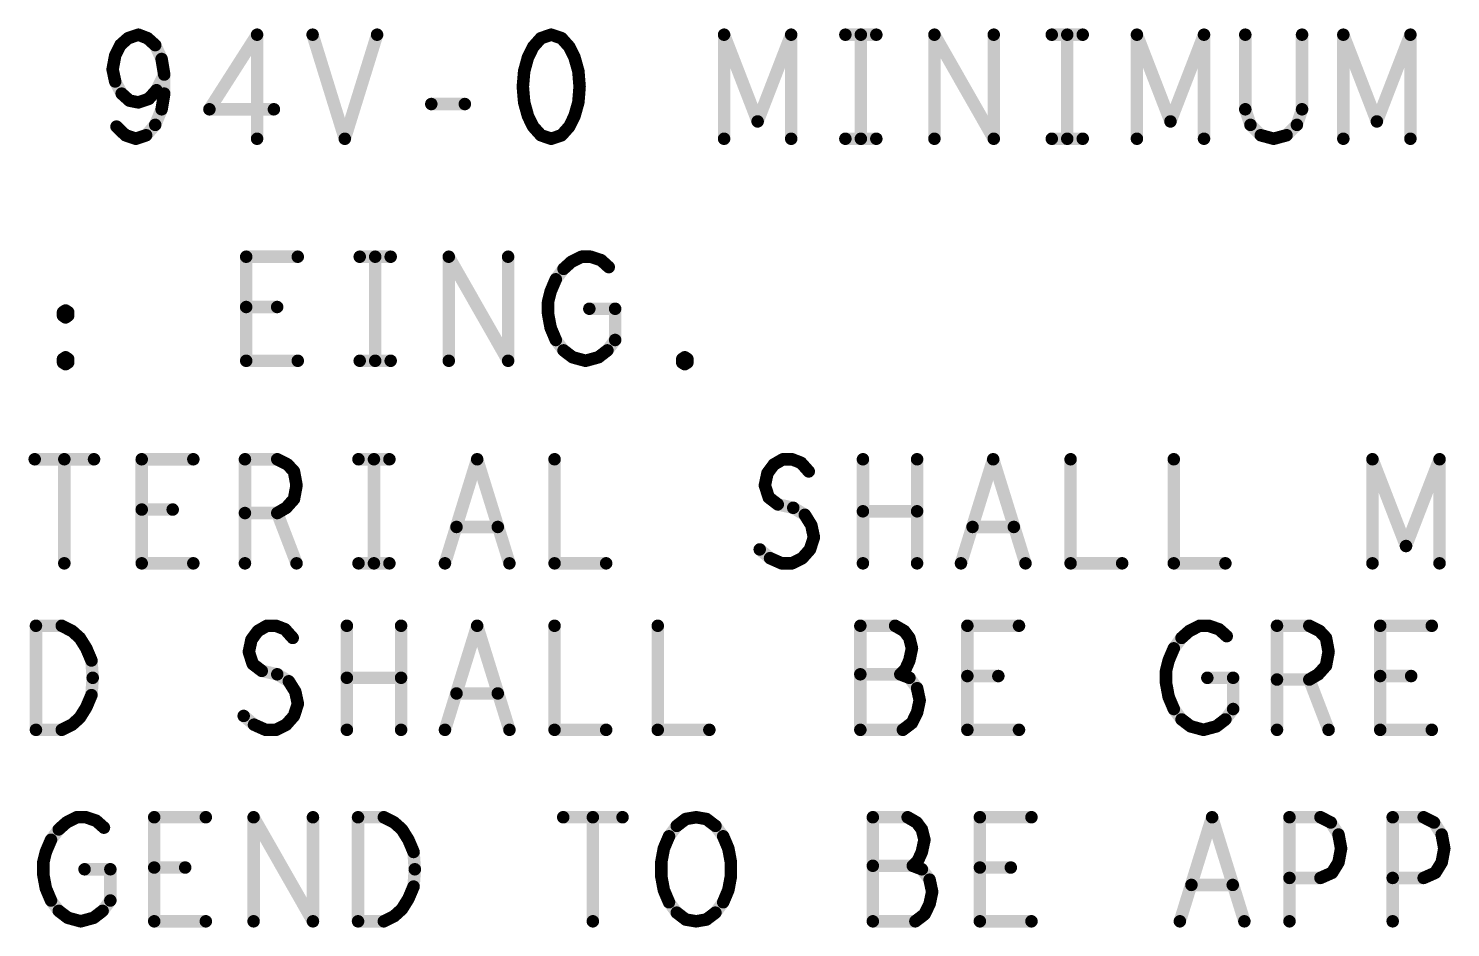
# Model space of a CAD drawing. Extents: x -14.2 to 19.9, y -5.2 to 16.9.
# Drawn here: x -9.774 to -8.066, y 13.299 to 14.379 of the extents above; entities that cross this region are included whole.
import ezdxf

# ---------------------------------------------------------------- set-up
doc = ezdxf.new("R2010")
doc.units = 0
doc.layers.get('0').update_dxf_attribs({"linetype": 'CONTINUOUS'})
doc.layers.add('FAB', color=2, linetype='CONTINUOUS')

# ---------------------------------------------------------------- blocks, each defined once
blk = doc.blocks.new('ROUND_105')
at = {"const_width": 0.0075}
blk.add_lwpolyline([(-0.00375, 0, 1), (0.00375, 0, 1)], format="xyb", close=True, dxfattribs=at)

msp = doc.modelspace()

# ---------------------------------------------------------------- linework, layer by layer
at = {"layer": 'FAB', "const_width": 0.015}
for points in [[(-9.6545, 14.3676), (-9.6638, 14.3593)], [(-9.6421, 14.3718), (-9.6545, 14.3676)], [(-9.6312, 14.3676), (-9.6421, 14.3718)], [(-9.6219, 14.3593), (-9.6312, 14.3676)], [(-9.4995, 14.3718), (-9.5568, 14.2822)], [(-9.4995, 14.2468), (-9.4995, 14.3718)], [(-9.4328, 14.3718), (-9.3941, 14.2468)], [(-9.3941, 14.2468), (-9.3553, 14.3718)], [(-9.1585, 14.3676), (-9.1678, 14.3572)], [(-9.1461, 14.3718), (-9.1585, 14.3676)], [(-9.1337, 14.3676), (-9.1461, 14.3718)], [(-9.1244, 14.3572), (-9.1337, 14.3676)], [(-8.9384, 14.2468), (-8.9384, 14.3718)], [(-8.9384, 14.3718), (-8.8981, 14.2676)], [(-8.8981, 14.2676), (-8.8578, 14.3718)], [(-8.8578, 14.3718), (-8.8578, 14.2468)], [(-8.7927, 14.3718), (-8.7555, 14.3718)], [(-8.7741, 14.3718), (-8.7741, 14.2468)], [(-8.6857, 14.2468), (-8.6857, 14.3718)], [(-8.6857, 14.3718), (-8.6144, 14.2468)], [(-8.6144, 14.2468), (-8.6144, 14.3718)], [(-8.5447, 14.3718), (-8.5075, 14.3718)], [(-8.5261, 14.3718), (-8.5261, 14.2468)], [(-8.4424, 14.2468), (-8.4424, 14.3718)], [(-8.4424, 14.3718), (-8.4021, 14.2676)], [(-8.4021, 14.2676), (-8.3618, 14.3718)], [(-8.3618, 14.3718), (-8.3618, 14.2468)], [(-8.3122, 14.3718), (-8.3122, 14.2822)], [(-8.244, 14.2822), (-8.244, 14.3718)], [(-8.1944, 14.2468), (-8.1944, 14.3718)], [(-8.1944, 14.3718), (-8.1541, 14.2676)], [(-8.1541, 14.2676), (-8.1138, 14.3718)], [(-8.1138, 14.3718), (-8.1138, 14.2468)], [(-9.67, 14.3468), (-9.6731, 14.3301)], [(-9.6638, 14.3593), (-9.67, 14.3468)], [(-9.6142, 14.3426), (-9.6219, 14.3593)], [(-9.1678, 14.3572), (-9.174, 14.3447)], [(-9.1182, 14.3447), (-9.1244, 14.3572)], [(-9.6731, 14.3301), (-9.67, 14.3156)], [(-9.6111, 14.3239), (-9.6142, 14.3426)], [(-9.174, 14.3447), (-9.1786, 14.328)], [(-9.1135, 14.328), (-9.1182, 14.3447)], [(-9.67, 14.3156), (-9.6622, 14.301)], [(-9.6204, 14.3051), (-9.6111, 14.3239)], [(-9.6111, 14.301), (-9.6111, 14.3239)], [(-9.1786, 14.328), (-9.1802, 14.3093)], [(-9.112, 14.3093), (-9.1135, 14.328)], [(-9.6622, 14.301), (-9.6529, 14.2926)], [(-9.6421, 14.2905), (-9.6297, 14.2947)], [(-9.6297, 14.2947), (-9.6204, 14.3051)], [(-9.6142, 14.2822), (-9.6111, 14.301)], [(-9.1802, 14.3093), (-9.1786, 14.2905)], [(-9.1135, 14.2905), (-9.112, 14.3093)], [(-9.6529, 14.2926), (-9.6421, 14.2905)], [(-9.6219, 14.2635), (-9.6142, 14.2822)], [(-9.5568, 14.2822), (-9.4793, 14.2822)], [(-9.2902, 14.2885), (-9.2499, 14.2885)], [(-9.1786, 14.2905), (-9.174, 14.2739)], [(-9.1182, 14.2739), (-9.1135, 14.2905)], [(-8.3122, 14.2822), (-8.306, 14.2635)], [(-8.2502, 14.2635), (-8.244, 14.2822)], [(-9.6684, 14.2614), (-9.6576, 14.251)], [(-9.6328, 14.251), (-9.6219, 14.2635)], [(-9.174, 14.2739), (-9.1678, 14.2614)], [(-9.1678, 14.2614), (-9.1585, 14.251)], [(-9.1337, 14.251), (-9.1244, 14.2614)], [(-9.1244, 14.2614), (-9.1182, 14.2739)], [(-8.306, 14.2635), (-8.2936, 14.251)], [(-8.2626, 14.251), (-8.2502, 14.2635)], [(-9.6576, 14.251), (-9.6452, 14.2468)], [(-9.6452, 14.2468), (-9.6328, 14.251)], [(-9.1585, 14.251), (-9.1461, 14.2468)], [(-9.1461, 14.2468), (-9.1337, 14.251)], [(-8.7927, 14.2468), (-8.7555, 14.2468)], [(-8.5447, 14.2468), (-8.5075, 14.2468)], [(-8.2936, 14.251), (-8.2781, 14.2468)], [(-8.2781, 14.2468), (-8.2626, 14.251)], [(-9.5126, 13.9801), (-9.5126, 14.1051)], [(-9.5126, 14.1051), (-9.4506, 14.1051)], [(-9.3762, 14.1051), (-9.339, 14.1051)], [(-9.3576, 14.1051), (-9.3576, 13.9801)], [(-9.2692, 13.9801), (-9.2692, 14.1051)], [(-9.2692, 14.1051), (-9.1979, 13.9801)], [(-9.1979, 13.9801), (-9.1979, 14.1051)], [(-9.1406, 14.078), (-9.1313, 14.0905)], [(-9.1313, 14.0905), (-9.122, 14.0989)], [(-9.122, 14.0989), (-9.1096, 14.1051)], [(-9.1096, 14.1051), (-9.0987, 14.1051)], [(-9.0987, 14.1051), (-9.0863, 14.101)], [(-9.0863, 14.101), (-9.077, 14.0926)], [(-9.1468, 14.0635), (-9.1406, 14.078)], [(-9.1499, 14.051), (-9.1468, 14.0635)], [(-9.7327, 14.0385), (-9.7296, 14.0405)], [(-9.7327, 14.0343), (-9.7327, 14.0385)], [(-9.7296, 14.0405), (-9.7265, 14.0385)], [(-9.7265, 14.0385), (-9.7265, 14.0343)], [(-9.4754, 14.0447), (-9.5126, 14.0447)], [(-9.1499, 14.0364), (-9.1499, 14.051)], [(-9.1003, 14.0426), (-9.0693, 14.0426)], [(-9.0693, 14.0426), (-9.0693, 14.0051)], [(-9.7296, 14.0322), (-9.7327, 14.0343)], [(-9.7265, 14.0343), (-9.7296, 14.0322)], [(-9.1468, 14.0197), (-9.1499, 14.0364)], [(-9.1406, 14.0051), (-9.1468, 14.0197)], [(-9.1313, 13.9926), (-9.1406, 14.0051)], [(-9.0693, 14.0051), (-9.0786, 13.9926)], [(-9.1204, 13.9843), (-9.1313, 13.9926)], [(-9.0786, 13.9926), (-9.0894, 13.9843)], [(-9.7327, 13.9822), (-9.7296, 13.9843)], [(-9.7327, 13.978), (-9.7327, 13.9822)], [(-9.7296, 13.976), (-9.7327, 13.978)], [(-9.7296, 13.9843), (-9.7265, 13.9822)], [(-9.7265, 13.978), (-9.7296, 13.976)], [(-9.7265, 13.9822), (-9.7265, 13.978)], [(-9.4506, 13.9801), (-9.5126, 13.9801)], [(-9.3762, 13.9801), (-9.339, 13.9801)], [(-9.1049, 13.9801), (-9.1204, 13.9843)], [(-9.0894, 13.9843), (-9.1049, 13.9801)], [(-8.9887, 13.9822), (-8.9856, 13.9843)], [(-8.9887, 13.978), (-8.9887, 13.9822)], [(-8.9856, 13.976), (-8.9887, 13.978)], [(-8.9856, 13.9843), (-8.9825, 13.9822)], [(-8.9825, 13.978), (-8.9856, 13.976)], [(-8.9825, 13.9822), (-8.9825, 13.978)], [(-9.7667, 13.8618), (-9.6954, 13.8618)], [(-9.7311, 13.8618), (-9.7311, 13.7368)], [(-9.6381, 13.7368), (-9.6381, 13.8618)], [(-9.6381, 13.8618), (-9.5761, 13.8618)], [(-9.5141, 13.7368), (-9.5141, 13.8618)], [(-9.5141, 13.8618), (-9.4753, 13.8618)], [(-9.4753, 13.8618), (-9.4629, 13.8555)], [(-9.4629, 13.8555), (-9.4552, 13.8472)], [(-9.3777, 13.8618), (-9.3405, 13.8618)], [(-9.3591, 13.8618), (-9.3591, 13.7368)], [(-9.2738, 13.7368), (-9.2351, 13.8618)], [(-9.2351, 13.8618), (-9.1963, 13.7368)], [(-9.1421, 13.8618), (-9.1421, 13.7368)], [(-8.8863, 13.8451), (-8.8786, 13.8555)], [(-8.8786, 13.8555), (-8.8677, 13.8618)], [(-8.8677, 13.8618), (-8.8569, 13.8618)], [(-8.8569, 13.8618), (-8.846, 13.8576)], [(-8.846, 13.8576), (-8.8367, 13.8472)], [(-8.7716, 13.7368), (-8.7716, 13.8618)], [(-8.7065, 13.8618), (-8.7065, 13.7368)], [(-8.6538, 13.7368), (-8.6151, 13.8618)], [(-8.6151, 13.8618), (-8.5763, 13.7368)], [(-8.5221, 13.8618), (-8.5221, 13.7368)], [(-8.3981, 13.8618), (-8.3981, 13.7368)], [(-8.1594, 13.7368), (-8.1594, 13.8618)], [(-8.1594, 13.8618), (-8.1191, 13.7576)], [(-8.1191, 13.7576), (-8.0788, 13.8618)], [(-8.0788, 13.8618), (-8.0788, 13.7368)], [(-9.4552, 13.8472), (-9.4521, 13.8305)], [(-8.8894, 13.8305), (-8.8863, 13.8451)], [(-9.4521, 13.8305), (-9.4552, 13.8139)], [(-8.8848, 13.816), (-8.8894, 13.8305)], [(-8.8739, 13.8076), (-8.8848, 13.816)], [(-9.6009, 13.8014), (-9.6381, 13.8014)], [(-9.4645, 13.8035), (-9.4753, 13.7972)], [(-9.4552, 13.8139), (-9.4645, 13.8035)], [(-8.8553, 13.8035), (-8.8739, 13.8076)], [(-8.8414, 13.7951), (-8.8553, 13.8035)], [(-8.7065, 13.7993), (-8.7716, 13.7993)], [(-9.4753, 13.7972), (-9.5141, 13.7972)], [(-9.4753, 13.7972), (-9.4521, 13.7368)], [(-8.8336, 13.7826), (-8.8414, 13.7951)], [(-8.8305, 13.7681), (-8.8336, 13.7826)], [(-9.2103, 13.7805), (-9.2599, 13.7805)], [(-8.8352, 13.7535), (-8.8305, 13.7681)], [(-8.5903, 13.7805), (-8.6399, 13.7805)], [(-8.8956, 13.7535), (-8.8832, 13.743)], [(-8.8445, 13.743), (-8.8352, 13.7535)], [(-9.5761, 13.7368), (-9.6381, 13.7368)], [(-9.3777, 13.7368), (-9.3405, 13.7368)], [(-9.1421, 13.7368), (-9.0801, 13.7368)], [(-8.8832, 13.743), (-8.8693, 13.7368)], [(-8.8693, 13.7368), (-8.8569, 13.7368)], [(-8.8569, 13.7368), (-8.8445, 13.743)], [(-8.5221, 13.7368), (-8.4601, 13.7368)], [(-8.3981, 13.7368), (-8.3361, 13.7368)], [(-9.7652, 13.5368), (-9.7652, 13.6618)], [(-9.7652, 13.6618), (-9.7342, 13.6618)], [(-9.7342, 13.6618), (-9.7218, 13.6555)], [(-9.4986, 13.6555), (-9.4877, 13.6618)], [(-9.4877, 13.6618), (-9.4769, 13.6618)], [(-9.4769, 13.6618), (-9.466, 13.6576)], [(-9.3916, 13.5368), (-9.3916, 13.6618)], [(-9.3265, 13.6618), (-9.3265, 13.5368)], [(-9.2738, 13.5368), (-9.2351, 13.6618)], [(-9.2351, 13.6618), (-9.1963, 13.5368)], [(-9.1421, 13.6618), (-9.1421, 13.5368)], [(-9.0181, 13.6618), (-9.0181, 13.5368)], [(-8.7329, 13.6618), (-8.7747, 13.6618)], [(-8.7747, 13.6618), (-8.7747, 13.5368)], [(-8.722, 13.6555), (-8.7329, 13.6618)], [(-8.6461, 13.5368), (-8.6461, 13.6618)], [(-8.6461, 13.6618), (-8.5841, 13.6618)], [(-8.3795, 13.6555), (-8.3671, 13.6618)], [(-8.3671, 13.6618), (-8.3562, 13.6618)], [(-8.3562, 13.6618), (-8.3438, 13.6576)], [(-8.2741, 13.5368), (-8.2741, 13.6618)], [(-8.2741, 13.6618), (-8.2353, 13.6618)], [(-8.2353, 13.6618), (-8.2229, 13.6555)], [(-8.1501, 13.5368), (-8.1501, 13.6618)], [(-8.1501, 13.6618), (-8.0881, 13.6618)], [(-9.7218, 13.6555), (-9.7125, 13.6472)], [(-9.7125, 13.6472), (-9.7047, 13.6347)], [(-9.5094, 13.6305), (-9.5063, 13.6451)], [(-9.5063, 13.6451), (-9.4986, 13.6555)], [(-9.466, 13.6576), (-9.4567, 13.6472)], [(-8.7158, 13.6472), (-8.722, 13.6555)], [(-8.7127, 13.6347), (-8.7158, 13.6472)], [(-8.3981, 13.6347), (-8.3888, 13.6472)], [(-8.3888, 13.6472), (-8.3795, 13.6555)], [(-8.3438, 13.6576), (-8.3345, 13.6493)], [(-8.2229, 13.6555), (-8.2152, 13.6472)], [(-8.2152, 13.6472), (-8.2121, 13.6305)], [(-9.7047, 13.6347), (-9.6985, 13.6201)], [(-9.5048, 13.616), (-9.5094, 13.6305)], [(-8.7158, 13.6201), (-8.7127, 13.6347)], [(-8.4043, 13.6201), (-8.3981, 13.6347)], [(-8.2121, 13.6305), (-8.2152, 13.6139)], [(-9.6985, 13.6201), (-9.697, 13.5993)], [(-9.4939, 13.6076), (-9.5048, 13.616)], [(-8.7205, 13.6097), (-8.7158, 13.6201)], [(-8.4074, 13.6076), (-8.4043, 13.6201)], [(-8.2152, 13.6139), (-8.2245, 13.6035)], [(-9.697, 13.5993), (-9.6985, 13.5785)], [(-9.4753, 13.6035), (-9.4939, 13.6076)], [(-9.4614, 13.5951), (-9.4753, 13.6035)], [(-9.4536, 13.5826), (-9.4614, 13.5951)], [(-9.3265, 13.5993), (-9.3916, 13.5993)], [(-8.7267, 13.6035), (-8.7747, 13.6035)], [(-8.7267, 13.6035), (-8.7205, 13.6097)], [(-8.7158, 13.5993), (-8.7267, 13.6035)], [(-8.7065, 13.5868), (-8.7158, 13.5993)], [(-8.6089, 13.6014), (-8.6461, 13.6014)], [(-8.4074, 13.593), (-8.4074, 13.6076)], [(-8.3578, 13.5993), (-8.3268, 13.5993)], [(-8.3268, 13.5993), (-8.3268, 13.5618)], [(-8.2353, 13.5972), (-8.2741, 13.5972)], [(-8.2245, 13.6035), (-8.2353, 13.5972)], [(-8.2353, 13.5972), (-8.2121, 13.5368)], [(-8.1129, 13.6014), (-8.1501, 13.6014)], [(-9.6985, 13.5785), (-9.7047, 13.5639)], [(-9.4505, 13.5681), (-9.4536, 13.5826)], [(-9.2103, 13.5805), (-9.2599, 13.5805)], [(-8.7034, 13.5722), (-8.7065, 13.5868)], [(-8.4043, 13.5764), (-8.4074, 13.593)], [(-8.3981, 13.5618), (-8.4043, 13.5764)], [(-9.7047, 13.5639), (-9.7125, 13.5514)], [(-9.4552, 13.5535), (-9.4505, 13.5681)], [(-8.7065, 13.5576), (-8.7034, 13.5722)], [(-8.3888, 13.5493), (-8.3981, 13.5618)], [(-8.3268, 13.5618), (-8.3361, 13.5493)], [(-9.7218, 13.543), (-9.7342, 13.5368)], [(-9.7125, 13.5514), (-9.7218, 13.543)], [(-9.5156, 13.5535), (-9.5032, 13.543)], [(-9.5032, 13.543), (-9.4893, 13.5368)], [(-9.4769, 13.5368), (-9.4645, 13.543)], [(-9.4645, 13.543), (-9.4552, 13.5535)], [(-8.7236, 13.5368), (-8.7127, 13.5451)], [(-8.7127, 13.5451), (-8.7065, 13.5576)], [(-8.3779, 13.541), (-8.3888, 13.5493)], [(-8.3361, 13.5493), (-8.3469, 13.541)], [(-9.7342, 13.5368), (-9.7652, 13.5368)], [(-9.4893, 13.5368), (-9.4769, 13.5368)], [(-9.1421, 13.5368), (-9.0801, 13.5368)], [(-9.0181, 13.5368), (-8.9561, 13.5368)], [(-8.7747, 13.5368), (-8.7236, 13.5368)], [(-8.5841, 13.5368), (-8.6461, 13.5368)], [(-8.3624, 13.5368), (-8.3779, 13.541)], [(-8.3469, 13.541), (-8.3624, 13.5368)], [(-8.0881, 13.5368), (-8.1501, 13.5368)], [(-9.7378, 13.4172), (-9.7285, 13.4255)], [(-9.7285, 13.4255), (-9.7161, 13.4318)], [(-9.7161, 13.4318), (-9.7052, 13.4318)], [(-9.7052, 13.4318), (-9.6928, 13.4276)], [(-9.6928, 13.4276), (-9.6835, 13.4193)], [(-9.6231, 13.3068), (-9.6231, 13.4318)], [(-9.6231, 13.4318), (-9.5611, 13.4318)], [(-9.5037, 13.3068), (-9.5037, 13.4318)], [(-9.5037, 13.4318), (-9.4324, 13.3068)], [(-9.4324, 13.3068), (-9.4324, 13.4318)], [(-9.3782, 13.3068), (-9.3782, 13.4318)], [(-9.3782, 13.4318), (-9.3472, 13.4318)], [(-9.3472, 13.4318), (-9.3348, 13.4255)], [(-9.3348, 13.4255), (-9.3255, 13.4172)], [(-9.1317, 13.4318), (-9.0604, 13.4318)], [(-9.0961, 13.4318), (-9.0961, 13.3068)], [(-8.9953, 13.4214), (-8.9845, 13.4297)], [(-8.9845, 13.4297), (-8.9721, 13.4318)], [(-8.9721, 13.4318), (-8.9597, 13.4297)], [(-8.9597, 13.4297), (-8.9488, 13.4214)], [(-8.7179, 13.4318), (-8.7597, 13.4318)], [(-8.7597, 13.4318), (-8.7597, 13.3068)], [(-8.707, 13.4255), (-8.7179, 13.4318)], [(-8.7008, 13.4172), (-8.707, 13.4255)], [(-8.6311, 13.3068), (-8.6311, 13.4318)], [(-8.6311, 13.4318), (-8.5691, 13.4318)], [(-8.3908, 13.3068), (-8.3521, 13.4318)], [(-8.3521, 13.4318), (-8.3133, 13.3068)], [(-8.2591, 13.3068), (-8.2591, 13.4318)], [(-8.2591, 13.4318), (-8.2219, 13.4318)], [(-8.2219, 13.4318), (-8.2095, 13.4255)], [(-8.2095, 13.4255), (-8.2002, 13.411)], [(-8.1351, 13.3068), (-8.1351, 13.4318)], [(-8.1351, 13.4318), (-8.0979, 13.4318)], [(-8.0979, 13.4318), (-8.0855, 13.4255)], [(-8.0855, 13.4255), (-8.0762, 13.411)], [(-9.7471, 13.4047), (-9.7378, 13.4172)], [(-9.3255, 13.4172), (-9.3177, 13.4047)], [(-9.0108, 13.3943), (-9.0046, 13.4089)], [(-9.0046, 13.4089), (-8.9953, 13.4214)], [(-8.9488, 13.4214), (-8.9395, 13.4089)], [(-8.9395, 13.4089), (-8.9333, 13.3943)], [(-8.6977, 13.4047), (-8.7008, 13.4172)], [(-8.2002, 13.411), (-8.1971, 13.3943)], [(-8.0762, 13.411), (-8.0731, 13.3943)], [(-9.7564, 13.3776), (-9.7533, 13.3901)], [(-9.7533, 13.3901), (-9.7471, 13.4047)], [(-9.3177, 13.4047), (-9.3115, 13.3901)], [(-9.3115, 13.3901), (-9.31, 13.3693)], [(-9.0139, 13.3776), (-9.0108, 13.3943)], [(-8.9333, 13.3943), (-8.9302, 13.3776)], [(-8.7055, 13.3797), (-8.7008, 13.3901)], [(-8.7008, 13.3901), (-8.6977, 13.4047)], [(-8.1971, 13.3943), (-8.2002, 13.3776)], [(-8.0731, 13.3943), (-8.0762, 13.3776)], [(-9.7564, 13.363), (-9.7564, 13.3776)], [(-9.5859, 13.3714), (-9.6231, 13.3714)], [(-9.0139, 13.361), (-9.0139, 13.3776)], [(-8.9302, 13.3776), (-8.9302, 13.361)], [(-8.7117, 13.3735), (-8.7597, 13.3735)], [(-8.7117, 13.3735), (-8.7055, 13.3797)], [(-8.7008, 13.3693), (-8.7117, 13.3735)], [(-8.5939, 13.3714), (-8.6311, 13.3714)], [(-8.2002, 13.3776), (-8.2079, 13.3651)], [(-8.0762, 13.3776), (-8.0839, 13.3651)], [(-9.7533, 13.3464), (-9.7564, 13.363)], [(-9.7068, 13.3693), (-9.6758, 13.3693)], [(-9.6758, 13.3693), (-9.6758, 13.3318)], [(-9.31, 13.3693), (-9.3115, 13.3485)], [(-9.0108, 13.3443), (-9.0139, 13.361)], [(-8.9302, 13.361), (-8.9333, 13.3443)], [(-8.6915, 13.3568), (-8.7008, 13.3693)], [(-8.6884, 13.3422), (-8.6915, 13.3568)], [(-8.2219, 13.3589), (-8.2591, 13.3589)], [(-8.2079, 13.3651), (-8.2219, 13.3589)], [(-8.0979, 13.3589), (-8.1351, 13.3589)], [(-8.0839, 13.3651), (-8.0979, 13.3589)], [(-9.7471, 13.3318), (-9.7533, 13.3464)], [(-9.3115, 13.3485), (-9.3177, 13.3339)], [(-9.0046, 13.3297), (-9.0108, 13.3443)], [(-8.9333, 13.3443), (-8.9395, 13.3297)], [(-8.6915, 13.3276), (-8.6884, 13.3422)], [(-8.3273, 13.3505), (-8.3769, 13.3505)], [(-9.7378, 13.3193), (-9.7471, 13.3318)], [(-9.6758, 13.3318), (-9.6851, 13.3193)], [(-9.3255, 13.3214), (-9.3348, 13.313)], [(-9.3177, 13.3339), (-9.3255, 13.3214)], [(-8.9953, 13.3172), (-9.0046, 13.3297)], [(-8.9395, 13.3297), (-8.9488, 13.3172)], [(-8.6977, 13.3151), (-8.6915, 13.3276)], [(-9.7269, 13.311), (-9.7378, 13.3193)], [(-9.7114, 13.3068), (-9.7269, 13.311)], [(-9.6959, 13.311), (-9.7114, 13.3068)], [(-9.6851, 13.3193), (-9.6959, 13.311)], [(-9.5611, 13.3068), (-9.6231, 13.3068)], [(-9.3472, 13.3068), (-9.3782, 13.3068)], [(-9.3348, 13.313), (-9.3472, 13.3068)], [(-8.9845, 13.3089), (-8.9953, 13.3172)], [(-8.9721, 13.3068), (-8.9845, 13.3089)], [(-8.9597, 13.3089), (-8.9721, 13.3068)], [(-8.9488, 13.3172), (-8.9597, 13.3089)], [(-8.7597, 13.3068), (-8.7086, 13.3068)], [(-8.7086, 13.3068), (-8.6977, 13.3151)], [(-8.5691, 13.3068), (-8.6311, 13.3068)]]:
    msp.add_lwpolyline(points, dxfattribs=at)

# ---------------------------------------------------------------- block references
at = {"layer": 'FAB'}
for p in [(-9.6545, 14.3676), (-9.6545, 14.3676), (-9.6421, 14.3718), (-9.6421, 14.3718), (-9.6312, 14.3676), (-9.6312, 14.3676), (-9.4995, 14.3718), (-9.4995, 14.3718), (-9.4328, 14.3718), (-9.3553, 14.3718), (-9.1585, 14.3676), (-9.1585, 14.3676), (-9.1461, 14.3718), (-9.1461, 14.3718), (-9.1337, 14.3676), (-9.1337, 14.3676), (-8.9384, 14.3718), (-8.9384, 14.3718), (-8.8578, 14.3718), (-8.8578, 14.3718), (-8.7927, 14.3718), (-8.7741, 14.3718), (-8.7555, 14.3718), (-8.6857, 14.3718), (-8.6857, 14.3718), (-8.6144, 14.3718), (-8.5447, 14.3718), (-8.5261, 14.3718), (-8.5075, 14.3718), (-8.4424, 14.3718), (-8.4424, 14.3718), (-8.3618, 14.3718), (-8.3618, 14.3718), (-8.3122, 14.3718), (-8.244, 14.3718), (-8.1944, 14.3718), (-8.1944, 14.3718), (-8.1138, 14.3718), (-8.1138, 14.3718), (-9.67, 14.3468), (-9.67, 14.3468), (-9.6638, 14.3593), (-9.6638, 14.3593), (-9.6219, 14.3593), (-9.6219, 14.3593), (-9.1678, 14.3572), (-9.1678, 14.3572), (-9.1244, 14.3572), (-9.1244, 14.3572), (-9.6731, 14.3301), (-9.6731, 14.3301), (-9.6142, 14.3426), (-9.6142, 14.3426), (-9.174, 14.3447), (-9.174, 14.3447), (-9.1182, 14.3447), (-9.1182, 14.3447), (-9.67, 14.3156), (-9.67, 14.3156), (-9.6111, 14.3239), (-9.6111, 14.3239), (-9.6111, 14.3239), (-9.1786, 14.328), (-9.1786, 14.328), (-9.1135, 14.328), (-9.1135, 14.328), (-9.6622, 14.301), (-9.6622, 14.301), (-9.6297, 14.2947), (-9.6297, 14.2947), (-9.6204, 14.3051), (-9.6204, 14.3051), (-9.6111, 14.301), (-9.6111, 14.301), (-9.1802, 14.3093), (-9.1802, 14.3093), (-9.112, 14.3093), (-9.112, 14.3093), (-9.6529, 14.2926), (-9.6529, 14.2926), (-9.6421, 14.2905), (-9.6421, 14.2905), (-9.6142, 14.2822), (-9.6142, 14.2822), (-9.5568, 14.2822), (-9.5568, 14.2822), (-9.4793, 14.2822), (-9.2902, 14.2885), (-9.2499, 14.2885), (-9.1786, 14.2905), (-9.1786, 14.2905), (-9.1135, 14.2905), (-9.1135, 14.2905), (-8.3122, 14.2822), (-8.3122, 14.2822), (-8.244, 14.2822), (-8.244, 14.2822), (-9.6684, 14.2614), (-9.6219, 14.2635), (-9.6219, 14.2635), (-9.174, 14.2739), (-9.174, 14.2739), (-9.1678, 14.2614), (-9.1678, 14.2614), (-9.1244, 14.2614), (-9.1244, 14.2614), (-9.1182, 14.2739), (-9.1182, 14.2739), (-8.8981, 14.2676), (-8.8981, 14.2676), (-8.4021, 14.2676), (-8.4021, 14.2676), (-8.306, 14.2635), (-8.306, 14.2635), (-8.2502, 14.2635), (-8.2502, 14.2635), (-8.1541, 14.2676), (-8.1541, 14.2676), (-9.6576, 14.251), (-9.6576, 14.251), (-9.6452, 14.2468), (-9.6452, 14.2468), (-9.6328, 14.251), (-9.6328, 14.251), (-9.4995, 14.2468), (-9.3941, 14.2468), (-9.3941, 14.2468), (-9.1585, 14.251), (-9.1585, 14.251), (-9.1461, 14.2468), (-9.1461, 14.2468), (-9.1337, 14.251), (-9.1337, 14.251), (-8.9384, 14.2468), (-8.8578, 14.2468), (-8.7927, 14.2468), (-8.7741, 14.2468), (-8.7555, 14.2468), (-8.6857, 14.2468), (-8.6144, 14.2468), (-8.6144, 14.2468), (-8.5447, 14.2468), (-8.5261, 14.2468), (-8.5075, 14.2468), (-8.4424, 14.2468), (-8.3618, 14.2468), (-8.2936, 14.251), (-8.2936, 14.251), (-8.2781, 14.2468), (-8.2781, 14.2468), (-8.2626, 14.251), (-8.2626, 14.251), (-8.1944, 14.2468), (-8.1138, 14.2468), (-9.5126, 14.1051), (-9.5126, 14.1051), (-9.4506, 14.1051), (-9.3762, 14.1051), (-9.3576, 14.1051), (-9.339, 14.1051), (-9.2692, 14.1051), (-9.2692, 14.1051), (-9.1979, 14.1051), (-9.1313, 14.0905), (-9.1313, 14.0905), (-9.122, 14.0989), (-9.122, 14.0989), (-9.1096, 14.1051), (-9.1096, 14.1051), (-9.0987, 14.1051), (-9.0987, 14.1051), (-9.0863, 14.101), (-9.0863, 14.101), (-9.077, 14.0926), (-9.1406, 14.078), (-9.1406, 14.078), (-9.1468, 14.0635), (-9.1468, 14.0635), (-9.7327, 14.0385), (-9.7327, 14.0385), (-9.7296, 14.0405), (-9.7296, 14.0405), (-9.7265, 14.0385), (-9.7265, 14.0385), (-9.5126, 14.0447), (-9.4754, 14.0447), (-9.1499, 14.051), (-9.1499, 14.051), (-9.1003, 14.0426), (-9.0693, 14.0426), (-9.0693, 14.0426), (-9.7327, 14.0343), (-9.7327, 14.0343), (-9.7296, 14.0322), (-9.7296, 14.0322), (-9.7265, 14.0343), (-9.7265, 14.0343), (-9.1499, 14.0364), (-9.1499, 14.0364), (-9.1468, 14.0197), (-9.1468, 14.0197), (-9.1406, 14.0051), (-9.1406, 14.0051), (-9.0693, 14.0051), (-9.0693, 14.0051), (-9.1313, 13.9926), (-9.1313, 13.9926), (-9.0786, 13.9926), (-9.0786, 13.9926), (-9.7327, 13.9822), (-9.7327, 13.9822), (-9.7327, 13.978), (-9.7327, 13.978), (-9.7296, 13.9843), (-9.7296, 13.9843), (-9.7296, 13.976), (-9.7296, 13.976), (-9.7265, 13.9822), (-9.7265, 13.9822), (-9.7265, 13.978), (-9.7265, 13.978), (-9.5126, 13.9801), (-9.5126, 13.9801), (-9.4506, 13.9801), (-9.3762, 13.9801), (-9.3576, 13.9801), (-9.339, 13.9801), (-9.2692, 13.9801), (-9.1979, 13.9801), (-9.1979, 13.9801), (-9.1204, 13.9843), (-9.1204, 13.9843), (-9.1049, 13.9801), (-9.1049, 13.9801), (-9.0894, 13.9843), (-9.0894, 13.9843), (-8.9887, 13.9822), (-8.9887, 13.9822), (-8.9887, 13.978), (-8.9887, 13.978), (-8.9856, 13.9843), (-8.9856, 13.9843), (-8.9856, 13.976), (-8.9856, 13.976), (-8.9825, 13.9822), (-8.9825, 13.9822), (-8.9825, 13.978), (-8.9825, 13.978), (-9.7667, 13.8618), (-9.7311, 13.8618), (-9.6954, 13.8618), (-9.6381, 13.8618), (-9.6381, 13.8618), (-9.5761, 13.8618), (-9.5141, 13.8618), (-9.5141, 13.8618), (-9.4753, 13.8618), (-9.4753, 13.8618), (-9.4629, 13.8555), (-9.4629, 13.8555), (-9.3777, 13.8618), (-9.3591, 13.8618), (-9.3405, 13.8618), (-9.2351, 13.8618), (-9.2351, 13.8618), (-9.1421, 13.8618), (-8.8786, 13.8555), (-8.8786, 13.8555), (-8.8677, 13.8618), (-8.8677, 13.8618), (-8.8569, 13.8618), (-8.8569, 13.8618), (-8.846, 13.8576), (-8.846, 13.8576), (-8.7716, 13.8618), (-8.7065, 13.8618), (-8.6151, 13.8618), (-8.6151, 13.8618), (-8.5221, 13.8618), (-8.3981, 13.8618), (-8.1594, 13.8618), (-8.1594, 13.8618), (-8.0788, 13.8618), (-8.0788, 13.8618), (-9.4552, 13.8472), (-9.4552, 13.8472), (-8.8863, 13.8451), (-8.8863, 13.8451), (-8.8367, 13.8472), (-9.4521, 13.8305), (-9.4521, 13.8305), (-8.8894, 13.8305), (-8.8894, 13.8305), (-8.8848, 13.816), (-8.8848, 13.816), (-9.6381, 13.8014), (-9.6009, 13.8014), (-9.4645, 13.8035), (-9.4645, 13.8035), (-9.4552, 13.8139), (-9.4552, 13.8139), (-8.8739, 13.8076), (-8.8739, 13.8076), (-8.8553, 13.8035), (-8.8553, 13.8035), (-8.7716, 13.7993), (-8.7065, 13.7993), (-9.5141, 13.7972), (-9.4753, 13.7972), (-9.4753, 13.7972), (-9.4753, 13.7972), (-8.8414, 13.7951), (-8.8414, 13.7951), (-8.8336, 13.7826), (-8.8336, 13.7826), (-9.2599, 13.7805), (-9.2103, 13.7805), (-8.8305, 13.7681), (-8.8305, 13.7681), (-8.6399, 13.7805), (-8.5903, 13.7805), (-8.8956, 13.7535), (-8.8352, 13.7535), (-8.8352, 13.7535), (-8.1191, 13.7576), (-8.1191, 13.7576), (-9.7311, 13.7368), (-9.6381, 13.7368), (-9.6381, 13.7368), (-9.5761, 13.7368), (-9.5141, 13.7368), (-9.4521, 13.7368), (-9.3777, 13.7368), (-9.3591, 13.7368), (-9.3405, 13.7368), (-9.2738, 13.7368), (-9.1963, 13.7368), (-9.1421, 13.7368), (-9.1421, 13.7368), (-9.0801, 13.7368), (-8.8832, 13.743), (-8.8832, 13.743), (-8.8693, 13.7368), (-8.8693, 13.7368), (-8.8569, 13.7368), (-8.8569, 13.7368), (-8.8445, 13.743), (-8.8445, 13.743), (-8.7716, 13.7368), (-8.7065, 13.7368), (-8.6538, 13.7368), (-8.5763, 13.7368), (-8.5221, 13.7368), (-8.5221, 13.7368), (-8.4601, 13.7368), (-8.3981, 13.7368), (-8.3981, 13.7368), (-8.3361, 13.7368), (-8.1594, 13.7368), (-8.0788, 13.7368), (-9.7652, 13.6618), (-9.7652, 13.6618), (-9.7342, 13.6618), (-9.7342, 13.6618), (-9.4877, 13.6618), (-9.4877, 13.6618), (-9.4769, 13.6618), (-9.4769, 13.6618), (-9.3916, 13.6618), (-9.3265, 13.6618), (-9.2351, 13.6618), (-9.2351, 13.6618), (-9.1421, 13.6618), (-9.0181, 13.6618), (-8.7747, 13.6618), (-8.7747, 13.6618), (-8.7329, 13.6618), (-8.7329, 13.6618), (-8.6461, 13.6618), (-8.6461, 13.6618), (-8.5841, 13.6618), (-8.3671, 13.6618), (-8.3671, 13.6618), (-8.3562, 13.6618), (-8.3562, 13.6618), (-8.2741, 13.6618), (-8.2741, 13.6618), (-8.2353, 13.6618), (-8.2353, 13.6618), (-8.1501, 13.6618), (-8.1501, 13.6618), (-8.0881, 13.6618), (-9.7218, 13.6555), (-9.7218, 13.6555), (-9.7125, 13.6472), (-9.7125, 13.6472), (-9.5063, 13.6451), (-9.5063, 13.6451), (-9.4986, 13.6555), (-9.4986, 13.6555), (-9.466, 13.6576), (-9.466, 13.6576), (-9.4567, 13.6472), (-8.722, 13.6555), (-8.722, 13.6555), (-8.7158, 13.6472), (-8.7158, 13.6472), (-8.3888, 13.6472), (-8.3888, 13.6472), (-8.3795, 13.6555), (-8.3795, 13.6555), (-8.3438, 13.6576), (-8.3438, 13.6576), (-8.3345, 13.6493), (-8.2229, 13.6555), (-8.2229, 13.6555), (-8.2152, 13.6472), (-8.2152, 13.6472), (-9.7047, 13.6347), (-9.7047, 13.6347), (-9.5094, 13.6305), (-9.5094, 13.6305), (-8.7127, 13.6347), (-8.7127, 13.6347), (-8.3981, 13.6347), (-8.3981, 13.6347), (-8.2121, 13.6305), (-8.2121, 13.6305), (-9.6985, 13.6201), (-9.6985, 13.6201), (-9.5048, 13.616), (-9.5048, 13.616), (-8.7158, 13.6201), (-8.7158, 13.6201), (-8.4043, 13.6201), (-8.4043, 13.6201), (-8.2152, 13.6139), (-8.2152, 13.6139), (-9.697, 13.5993), (-9.697, 13.5993), (-9.4939, 13.6076), (-9.4939, 13.6076), (-9.4753, 13.6035), (-9.4753, 13.6035), (-9.4614, 13.5951), (-9.4614, 13.5951), (-9.3916, 13.5993), (-9.3265, 13.5993), (-8.7747, 13.6035), (-8.7267, 13.6035), (-8.7267, 13.6035), (-8.7267, 13.6035), (-8.7205, 13.6097), (-8.7205, 13.6097), (-8.7158, 13.5993), (-8.7158, 13.5993), (-8.6461, 13.6014), (-8.6089, 13.6014), (-8.4074, 13.6076), (-8.4074, 13.6076), (-8.3578, 13.5993), (-8.3268, 13.5993), (-8.3268, 13.5993), (-8.2741, 13.5972), (-8.2353, 13.5972), (-8.2353, 13.5972), (-8.2353, 13.5972), (-8.2245, 13.6035), (-8.2245, 13.6035), (-8.1501, 13.6014), (-8.1129, 13.6014), (-9.6985, 13.5785), (-9.6985, 13.5785), (-9.4536, 13.5826), (-9.4536, 13.5826), (-9.2599, 13.5805), (-9.2103, 13.5805), (-8.7065, 13.5868), (-8.7065, 13.5868), (-8.4074, 13.593), (-8.4074, 13.593), (-8.4043, 13.5764), (-8.4043, 13.5764), (-9.7047, 13.5639), (-9.7047, 13.5639), (-9.4505, 13.5681), (-9.4505, 13.5681), (-8.7034, 13.5722), (-8.7034, 13.5722), (-8.3981, 13.5618), (-8.3981, 13.5618), (-8.3268, 13.5618), (-8.3268, 13.5618), (-9.7218, 13.543), (-9.7218, 13.543), (-9.7125, 13.5514), (-9.7125, 13.5514), (-9.5156, 13.5535), (-9.5032, 13.543), (-9.5032, 13.543), (-9.4645, 13.543), (-9.4645, 13.543), (-9.4552, 13.5535), (-9.4552, 13.5535), (-8.7127, 13.5451), (-8.7127, 13.5451), (-8.7065, 13.5576), (-8.7065, 13.5576), (-8.3888, 13.5493), (-8.3888, 13.5493), (-8.3361, 13.5493), (-8.3361, 13.5493), (-9.7652, 13.5368), (-9.7652, 13.5368), (-9.7342, 13.5368), (-9.7342, 13.5368), (-9.4893, 13.5368), (-9.4893, 13.5368), (-9.4769, 13.5368), (-9.4769, 13.5368), (-9.3916, 13.5368), (-9.3265, 13.5368), (-9.2738, 13.5368), (-9.1963, 13.5368), (-9.1421, 13.5368), (-9.1421, 13.5368), (-9.0801, 13.5368), (-9.0181, 13.5368), (-9.0181, 13.5368), (-8.9561, 13.5368), (-8.7747, 13.5368), (-8.7747, 13.5368), (-8.7236, 13.5368), (-8.7236, 13.5368), (-8.6461, 13.5368), (-8.6461, 13.5368), (-8.5841, 13.5368), (-8.3779, 13.541), (-8.3779, 13.541), (-8.3624, 13.5368), (-8.3624, 13.5368), (-8.3469, 13.541), (-8.3469, 13.541), (-8.2741, 13.5368), (-8.2121, 13.5368), (-8.1501, 13.5368), (-8.1501, 13.5368), (-8.0881, 13.5368), (-9.7285, 13.4255), (-9.7285, 13.4255), (-9.7161, 13.4318), (-9.7161, 13.4318), (-9.7052, 13.4318), (-9.7052, 13.4318), (-9.6928, 13.4276), (-9.6928, 13.4276), (-9.6231, 13.4318), (-9.6231, 13.4318), (-9.5611, 13.4318), (-9.5037, 13.4318), (-9.5037, 13.4318), (-9.4324, 13.4318), (-9.3782, 13.4318), (-9.3782, 13.4318), (-9.3472, 13.4318), (-9.3472, 13.4318), (-9.3348, 13.4255), (-9.3348, 13.4255), (-9.1317, 13.4318), (-9.0961, 13.4318), (-9.0604, 13.4318), (-8.9845, 13.4297), (-8.9845, 13.4297), (-8.9721, 13.4318), (-8.9721, 13.4318), (-8.9597, 13.4297), (-8.9597, 13.4297), (-8.7597, 13.4318), (-8.7597, 13.4318), (-8.7179, 13.4318), (-8.7179, 13.4318), (-8.707, 13.4255), (-8.707, 13.4255), (-8.6311, 13.4318), (-8.6311, 13.4318), (-8.5691, 13.4318), (-8.3521, 13.4318), (-8.3521, 13.4318), (-8.2591, 13.4318), (-8.2591, 13.4318), (-8.2219, 13.4318), (-8.2219, 13.4318), (-8.2095, 13.4255), (-8.2095, 13.4255), (-8.1351, 13.4318), (-8.1351, 13.4318), (-8.0979, 13.4318), (-8.0979, 13.4318), (-8.0855, 13.4255), (-8.0855, 13.4255), (-9.7378, 13.4172), (-9.7378, 13.4172), (-9.6835, 13.4193), (-9.3255, 13.4172), (-9.3255, 13.4172), (-9.0046, 13.4089), (-9.0046, 13.4089), (-8.9953, 13.4214), (-8.9953, 13.4214), (-8.9488, 13.4214), (-8.9488, 13.4214), (-8.9395, 13.4089), (-8.9395, 13.4089), (-8.7008, 13.4172), (-8.7008, 13.4172), (-8.2002, 13.411), (-8.2002, 13.411), (-8.0762, 13.411), (-8.0762, 13.411), (-9.7533, 13.3901), (-9.7533, 13.3901), (-9.7471, 13.4047), (-9.7471, 13.4047), (-9.3177, 13.4047), (-9.3177, 13.4047), (-9.3115, 13.3901), (-9.3115, 13.3901), (-9.0108, 13.3943), (-9.0108, 13.3943), (-8.9333, 13.3943), (-8.9333, 13.3943), (-8.7008, 13.3901), (-8.7008, 13.3901), (-8.6977, 13.4047), (-8.6977, 13.4047), (-8.1971, 13.3943), (-8.1971, 13.3943), (-8.0731, 13.3943), (-8.0731, 13.3943), (-9.7564, 13.3776), (-9.7564, 13.3776), (-9.6231, 13.3714), (-9.5859, 13.3714), (-9.0139, 13.3776), (-9.0139, 13.3776), (-8.9302, 13.3776), (-8.9302, 13.3776), (-8.7597, 13.3735), (-8.7117, 13.3735), (-8.7117, 13.3735), (-8.7117, 13.3735), (-8.7055, 13.3797), (-8.7055, 13.3797), (-8.6311, 13.3714), (-8.5939, 13.3714), (-8.2002, 13.3776), (-8.2002, 13.3776), (-8.0762, 13.3776), (-8.0762, 13.3776), (-9.7564, 13.363), (-9.7564, 13.363), (-9.7068, 13.3693), (-9.6758, 13.3693), (-9.6758, 13.3693), (-9.31, 13.3693), (-9.31, 13.3693), (-9.0139, 13.361), (-9.0139, 13.361), (-8.9302, 13.361), (-8.9302, 13.361), (-8.7008, 13.3693), (-8.7008, 13.3693), (-8.6915, 13.3568), (-8.6915, 13.3568), (-8.2591, 13.3589), (-8.2219, 13.3589), (-8.2219, 13.3589), (-8.2079, 13.3651), (-8.2079, 13.3651), (-8.1351, 13.3589), (-8.0979, 13.3589), (-8.0979, 13.3589), (-8.0839, 13.3651), (-8.0839, 13.3651), (-9.7533, 13.3464), (-9.7533, 13.3464), (-9.3115, 13.3485), (-9.3115, 13.3485), (-9.0108, 13.3443), (-9.0108, 13.3443), (-8.9333, 13.3443), (-8.9333, 13.3443), (-8.6884, 13.3422), (-8.6884, 13.3422), (-8.3769, 13.3505), (-8.3273, 13.3505), (-9.7471, 13.3318), (-9.7471, 13.3318), (-9.6758, 13.3318), (-9.6758, 13.3318), (-9.3255, 13.3214), (-9.3255, 13.3214), (-9.3177, 13.3339), (-9.3177, 13.3339), (-9.0046, 13.3297), (-9.0046, 13.3297), (-8.9395, 13.3297), (-8.9395, 13.3297), (-8.6915, 13.3276), (-8.6915, 13.3276), (-9.7378, 13.3193), (-9.7378, 13.3193), (-9.7269, 13.311), (-9.7269, 13.311), (-9.7114, 13.3068), (-9.7114, 13.3068), (-9.6959, 13.311), (-9.6959, 13.311), (-9.6851, 13.3193), (-9.6851, 13.3193), (-9.6231, 13.3068), (-9.6231, 13.3068), (-9.5611, 13.3068), (-9.5037, 13.3068), (-9.4324, 13.3068), (-9.4324, 13.3068), (-9.3782, 13.3068), (-9.3782, 13.3068), (-9.3472, 13.3068), (-9.3472, 13.3068), (-9.3348, 13.313), (-9.3348, 13.313), (-9.0961, 13.3068), (-8.9953, 13.3172), (-8.9953, 13.3172), (-8.9845, 13.3089), (-8.9845, 13.3089), (-8.9721, 13.3068), (-8.9721, 13.3068), (-8.9597, 13.3089), (-8.9597, 13.3089), (-8.9488, 13.3172), (-8.9488, 13.3172), (-8.7597, 13.3068), (-8.7597, 13.3068), (-8.7086, 13.3068), (-8.7086, 13.3068), (-8.6977, 13.3151), (-8.6977, 13.3151), (-8.6311, 13.3068), (-8.6311, 13.3068), (-8.5691, 13.3068), (-8.3908, 13.3068), (-8.3133, 13.3068), (-8.2591, 13.3068), (-8.1351, 13.3068)]:
    msp.add_blockref('ROUND_105', p, dxfattribs=at)

doc.saveas('drawing.dxf')
